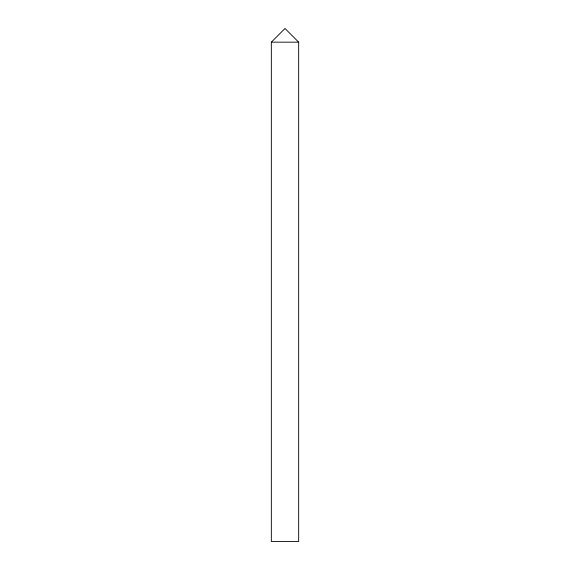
<?xml version="1.0" encoding="UTF-8"?>
<svg xmlns="http://www.w3.org/2000/svg" width="570" height="570" viewBox="0 0 570 570"><rect width="100%" height="100%" fill="white"/><g stroke="black" fill="none" stroke-linecap="round" stroke-linejoin="round"><path stroke-width="0.85" d="M271.334 42.166L285 28.5L298.666 42.166L298.666 541.5L271.334 541.5L271.334 42.166L298.666 42.166"/></g></svg>
